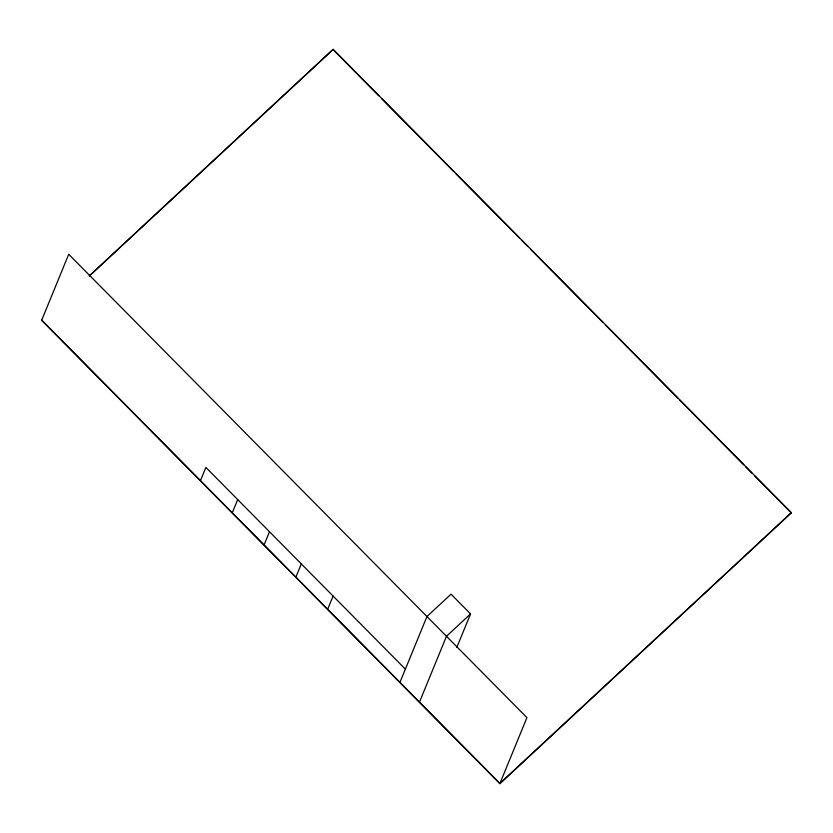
<?xml version="1.0" encoding="UTF-8"?>
<svg xmlns="http://www.w3.org/2000/svg" width="833" height="833" viewBox="0 0 833 833"><rect width="100%" height="100%" fill="white"/><g stroke="black" fill="none" stroke-linecap="round" stroke-linejoin="round"><path stroke-width="1.25" d="M89.266 276.056L333.148 49.355L791.35 512.701L499.852 783.645L41.65 320.299L68.722 254.284L526.925 717.63L499.852 783.645M200.461 480.641L205.886 467.417L405.379 669.149M232.261 512.805L237.686 499.571M264.071 544.969L269.496 531.735M295.871 577.123L301.296 563.899M327.671 609.287L333.096 596.053M399.944 682.373L426.954 616.535L451.028 594.168L470.551 613.911L456.807 647.439M419.478 702.125L446.478 636.287L470.551 613.911M89.339 275.879L333.148 49.355M791.35 512.701L499.925 783.468L41.723 320.122M333.075 49.532L378.807 95.774M381.556 98.544L453.798 171.608M455.63 173.462L519.646 238.196M521.479 240.05L527.883 246.526M530.621 249.296L602.873 322.361M605.622 325.13L677.875 398.195M679.697 400.048L743.723 464.783M745.545 466.636L751.949 473.113M754.698 475.882L791.277 512.878"/></g></svg>
